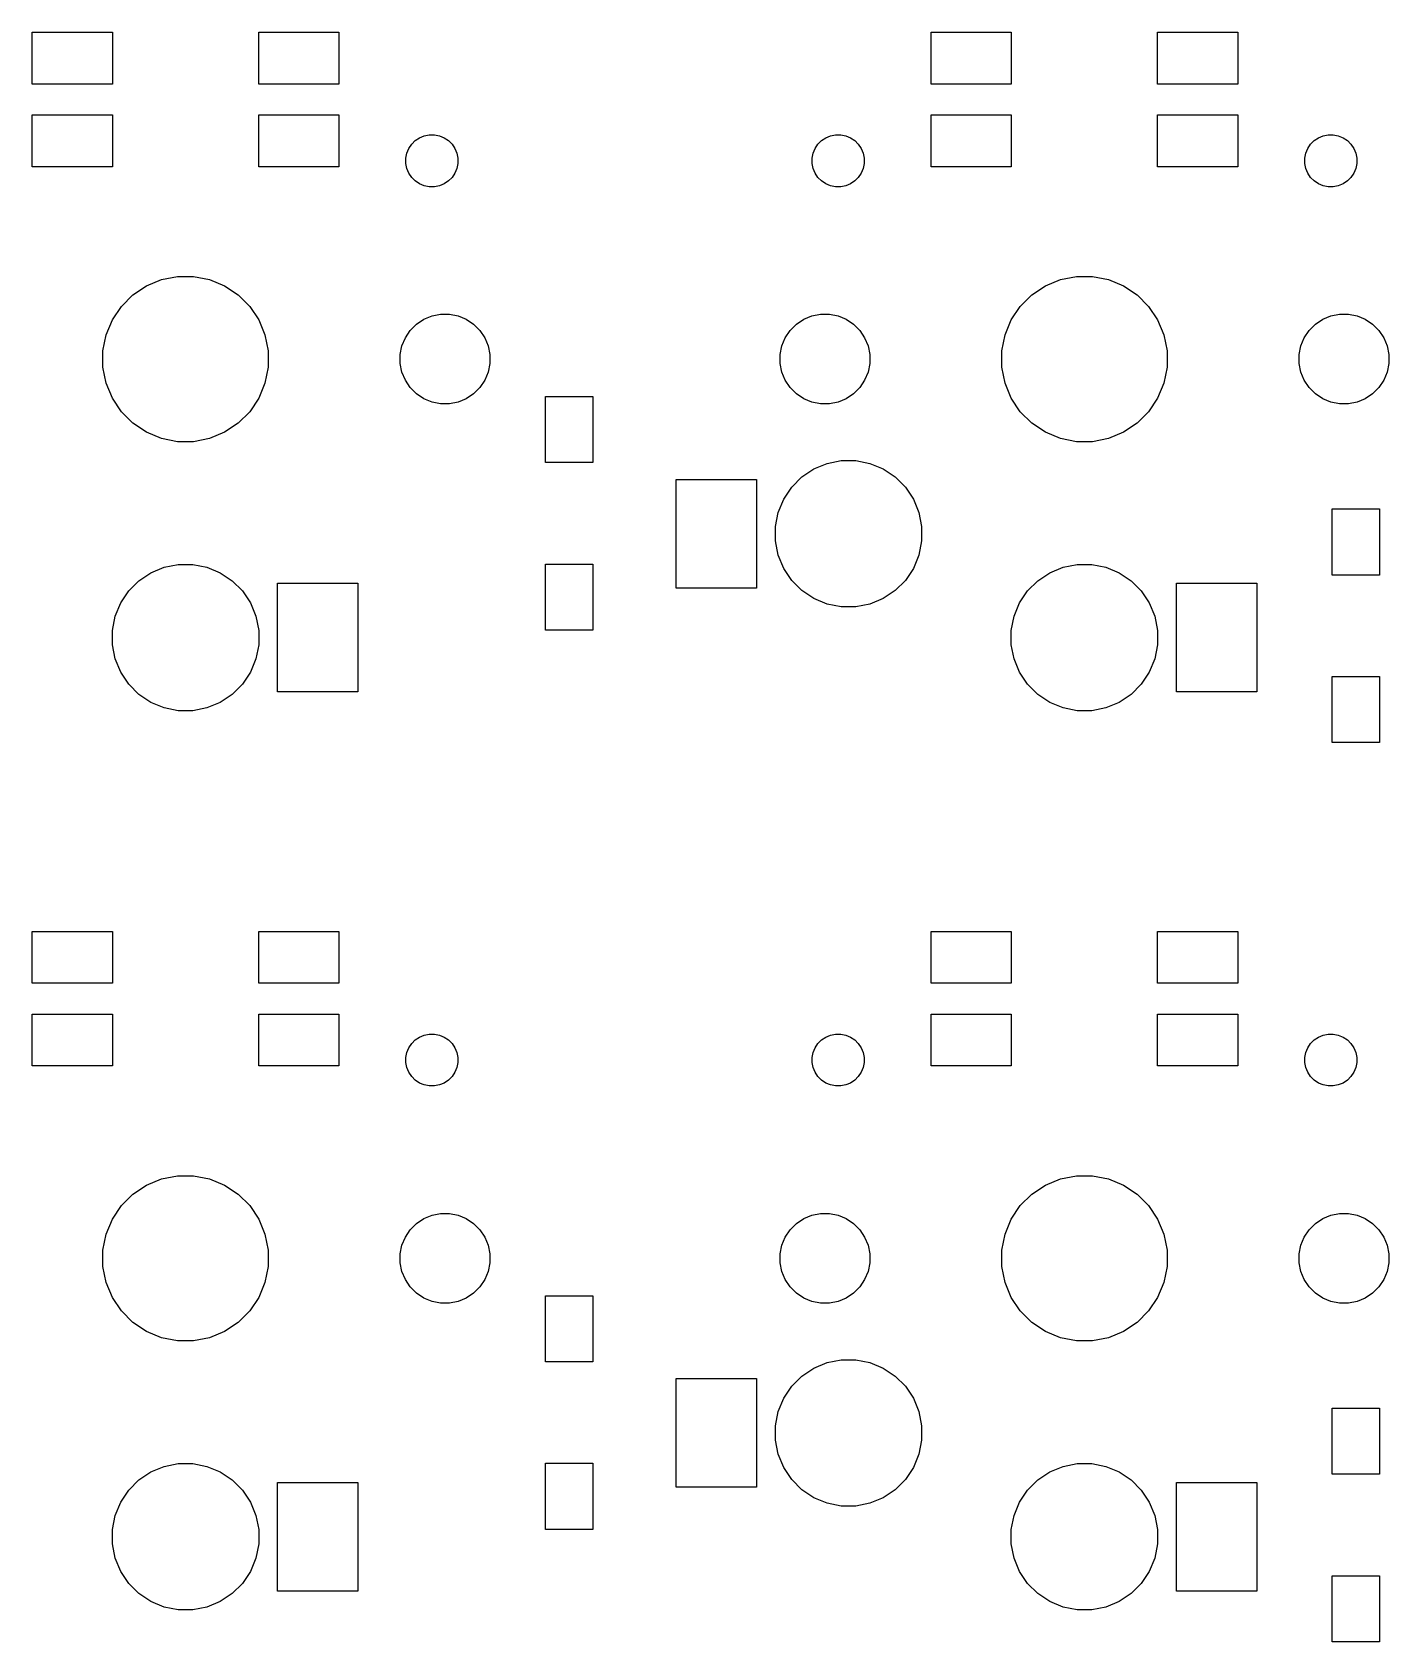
# Model space of a CAD drawing. Extents: x 33 to 239, y -108 to -27.
# Drawn here: x 210.25 to 239, y -69.47 to -35.38 of the extents above; entities that cross this region are included whole.
import ezdxf

# ---------------------------------------------------------------- set-up
doc = ezdxf.new("R2010")
doc.units = 0
doc.layers.add('BLACK', color=7, linetype='CONTINUOUS')

msp = doc.modelspace()

# ---------------------------------------------------------------- linework, layer by layer
at = {"layer": 'BLACK', "linetype": 'CONTINUOUS'}
for p, q in [((210.25, -36.475), (210.25, -35.375)), ((210.25, -35.375), (211.95, -35.375)), ((211.95, -35.375), (211.95, -36.475)), ((215.05, -36.475), (215.05, -35.375)), ((215.05, -35.375), (216.75, -35.375)), ((216.75, -35.375), (216.75, -36.475)), ((229.3, -36.475), (229.3, -35.375)), ((229.3, -35.375), (231, -35.375)), ((231, -35.375), (231, -36.475)), ((234.1, -36.475), (234.1, -35.375)), ((234.1, -35.375), (235.8, -35.375)), ((235.8, -35.375), (235.8, -36.475)), ((211.95, -36.475), (210.25, -36.475)), ((216.75, -36.475), (215.05, -36.475)), ((231, -36.475), (229.3, -36.475)), ((235.8, -36.475), (234.1, -36.475)), ((210.25, -38.225), (210.25, -37.125)), ((210.25, -37.125), (211.95, -37.125)), ((211.95, -37.125), (211.95, -38.225)), ((215.05, -38.225), (215.05, -37.125)), ((215.05, -37.125), (216.75, -37.125)), ((216.75, -37.125), (216.75, -38.225)), ((229.3, -38.225), (229.3, -37.125)), ((229.3, -37.125), (231, -37.125)), ((231, -37.125), (231, -38.225)), ((234.1, -38.225), (234.1, -37.125)), ((234.1, -37.125), (235.8, -37.125)), ((235.8, -37.125), (235.8, -38.225)), ((218.191, -37.9396), (218.233, -37.8395)), ((218.233, -37.8395), (218.293, -37.7494)), ((218.293, -37.7494), (218.369, -37.6728)), ((218.369, -37.6728), (218.459, -37.6126)), ((218.459, -37.6126), (218.56, -37.5711)), ((218.56, -37.5711), (218.666, -37.55)), ((218.666, -37.55), (218.774, -37.55)), ((218.774, -37.55), (218.88, -37.5711)), ((218.88, -37.5711), (218.981, -37.6126)), ((218.981, -37.6126), (219.071, -37.6728)), ((219.071, -37.6728), (219.147, -37.7494)), ((219.147, -37.7494), (219.207, -37.8395)), ((219.207, -37.8395), (219.249, -37.9396)), ((226.801, -37.9396), (226.843, -37.8395)), ((226.843, -37.8395), (226.903, -37.7494)), ((226.903, -37.7494), (226.979, -37.6728)), ((226.979, -37.6728), (227.069, -37.6126)), ((227.069, -37.6126), (227.17, -37.5711)), ((227.17, -37.5711), (227.276, -37.55)), ((227.276, -37.55), (227.384, -37.55)), ((227.384, -37.55), (227.49, -37.5711)), ((227.49, -37.5711), (227.591, -37.6126)), ((227.591, -37.6126), (227.681, -37.6728)), ((227.681, -37.6728), (227.757, -37.7494)), ((227.757, -37.7494), (227.817, -37.8395)), ((227.817, -37.8395), (227.859, -37.9396)), ((237.241, -37.9396), (237.283, -37.8395)), ((237.283, -37.8395), (237.343, -37.7494)), ((237.343, -37.7494), (237.419, -37.6728)), ((237.419, -37.6728), (237.509, -37.6126)), ((237.509, -37.6126), (237.61, -37.5711)), ((237.61, -37.5711), (237.716, -37.55)), ((237.716, -37.55), (237.824, -37.55)), ((237.824, -37.55), (237.93, -37.5711)), ((237.93, -37.5711), (238.031, -37.6126)), ((238.031, -37.6126), (238.121, -37.6728)), ((238.121, -37.6728), (238.197, -37.7494)), ((238.197, -37.7494), (238.257, -37.8395)), ((238.257, -37.8395), (238.299, -37.9396)), ((218.17, -38.0458), (218.191, -37.9396)), ((218.17, -38.1542), (218.17, -38.0458)), ((218.191, -38.2604), (218.17, -38.1542)), ((219.249, -37.9396), (219.27, -38.0458)), ((219.27, -38.1542), (219.249, -38.2604)), ((219.27, -38.0458), (219.27, -38.1542)), ((226.78, -38.0458), (226.801, -37.9396)), ((226.78, -38.1542), (226.78, -38.0458)), ((226.801, -38.2604), (226.78, -38.1542)), ((227.859, -37.9396), (227.88, -38.0458)), ((227.88, -38.1542), (227.859, -38.2604)), ((227.88, -38.0458), (227.88, -38.1542)), ((237.22, -38.0458), (237.241, -37.9396)), ((237.22, -38.1542), (237.22, -38.0458)), ((237.241, -38.2604), (237.22, -38.1542)), ((238.299, -37.9396), (238.32, -38.0458)), ((238.32, -38.1542), (238.299, -38.2604)), ((238.32, -38.0458), (238.32, -38.1542)), ((211.95, -38.225), (210.25, -38.225)), ((216.75, -38.225), (215.05, -38.225)), ((218.233, -38.3605), (218.191, -38.2604)), ((218.293, -38.4506), (218.233, -38.3605)), ((218.369, -38.5272), (218.293, -38.4506)), ((218.459, -38.5874), (218.369, -38.5272)), ((219.071, -38.5272), (218.981, -38.5874)), ((219.147, -38.4506), (219.071, -38.5272)), ((219.207, -38.3605), (219.147, -38.4506)), ((219.249, -38.2604), (219.207, -38.3605)), ((226.843, -38.3605), (226.801, -38.2604)), ((226.903, -38.4506), (226.843, -38.3605)), ((226.979, -38.5272), (226.903, -38.4506)), ((227.069, -38.5874), (226.979, -38.5272)), ((227.681, -38.5272), (227.591, -38.5874)), ((227.757, -38.4506), (227.681, -38.5272)), ((227.817, -38.3605), (227.757, -38.4506)), ((227.859, -38.2604), (227.817, -38.3605)), ((231, -38.225), (229.3, -38.225)), ((235.8, -38.225), (234.1, -38.225)), ((237.283, -38.3605), (237.241, -38.2604)), ((237.343, -38.4506), (237.283, -38.3605)), ((237.419, -38.5272), (237.343, -38.4506)), ((237.509, -38.5874), (237.419, -38.5272)), ((238.121, -38.5272), (238.031, -38.5874)), ((238.197, -38.4506), (238.121, -38.5272)), ((238.257, -38.3605), (238.197, -38.4506)), ((238.299, -38.2604), (238.257, -38.3605)), ((218.56, -38.6289), (218.459, -38.5874)), ((218.666, -38.65), (218.56, -38.6289)), ((218.774, -38.65), (218.666, -38.65)), ((218.88, -38.6289), (218.774, -38.65)), ((218.981, -38.5874), (218.88, -38.6289)), ((227.17, -38.6289), (227.069, -38.5874)), ((227.276, -38.65), (227.17, -38.6289)), ((227.384, -38.65), (227.276, -38.65)), ((227.49, -38.6289), (227.384, -38.65)), ((227.591, -38.5874), (227.49, -38.6289)), ((237.61, -38.6289), (237.509, -38.5874)), ((237.716, -38.65), (237.61, -38.6289)), ((237.824, -38.65), (237.716, -38.65)), ((237.93, -38.6289), (237.824, -38.65)), ((238.031, -38.5874), (237.93, -38.6289)), ((212.99, -40.6173), (213.328, -40.55)), ((213.328, -40.55), (213.672, -40.55)), ((213.672, -40.55), (214.01, -40.6173)), ((232.04, -40.6173), (232.378, -40.55)), ((232.378, -40.55), (232.722, -40.55)), ((232.722, -40.55), (233.06, -40.6173)), ((212.384, -40.9407), (212.671, -40.7492)), ((212.671, -40.7492), (212.99, -40.6173)), ((214.01, -40.6173), (214.329, -40.7492)), ((214.329, -40.7492), (214.616, -40.9407)), ((231.434, -40.9407), (231.721, -40.7492)), ((231.721, -40.7492), (232.04, -40.6173)), ((233.06, -40.6173), (233.379, -40.7492)), ((233.379, -40.7492), (233.666, -40.9407)), ((211.949, -41.4711), (212.141, -41.1844)), ((212.141, -41.1844), (212.384, -40.9407)), ((214.616, -40.9407), (214.859, -41.1844)), ((214.859, -41.1844), (215.051, -41.4711)), ((230.999, -41.4711), (231.191, -41.1844)), ((231.191, -41.1844), (231.434, -40.9407)), ((233.666, -40.9407), (233.909, -41.1844)), ((233.909, -41.1844), (234.101, -41.4711)), ((211.817, -41.7895), (211.949, -41.4711)), ((215.051, -41.4711), (215.183, -41.7895)), ((218.262, -41.6944), (218.394, -41.5621)), ((218.394, -41.5621), (218.55, -41.4581)), ((218.55, -41.4581), (218.723, -41.3865)), ((218.723, -41.3865), (218.906, -41.35)), ((218.906, -41.35), (219.094, -41.35)), ((219.094, -41.35), (219.277, -41.3865)), ((219.277, -41.3865), (219.45, -41.4581)), ((219.45, -41.4581), (219.606, -41.5621)), ((219.606, -41.5621), (219.738, -41.6944)), ((226.312, -41.6944), (226.444, -41.5621)), ((226.444, -41.5621), (226.6, -41.4581)), ((226.6, -41.4581), (226.773, -41.3865)), ((226.773, -41.3865), (226.956, -41.35)), ((226.956, -41.35), (227.144, -41.35)), ((227.144, -41.35), (227.327, -41.3865)), ((227.327, -41.3865), (227.5, -41.4581)), ((227.5, -41.4581), (227.656, -41.5621)), ((227.656, -41.5621), (227.788, -41.6944)), ((230.867, -41.7895), (230.999, -41.4711)), ((234.101, -41.4711), (234.233, -41.7895)), ((237.312, -41.6944), (237.444, -41.5621)), ((237.444, -41.5621), (237.6, -41.4581)), ((237.6, -41.4581), (237.773, -41.3865)), ((237.773, -41.3865), (237.956, -41.35)), ((237.956, -41.35), (238.144, -41.35)), ((238.144, -41.35), (238.327, -41.3865)), ((238.327, -41.3865), (238.5, -41.4581)), ((238.5, -41.4581), (238.656, -41.5621)), ((238.656, -41.5621), (238.788, -41.6944)), ((211.75, -42.1276), (211.817, -41.7895)), ((215.183, -41.7895), (215.25, -42.1276)), ((218.087, -42.0229), (218.158, -41.85)), ((218.158, -41.85), (218.262, -41.6944)), ((219.738, -41.6944), (219.842, -41.85)), ((219.842, -41.85), (219.913, -42.0229)), ((226.137, -42.0229), (226.208, -41.85)), ((226.208, -41.85), (226.312, -41.6944)), ((227.788, -41.6944), (227.892, -41.85)), ((227.892, -41.85), (227.963, -42.0229)), ((230.8, -42.1276), (230.867, -41.7895)), ((234.233, -41.7895), (234.3, -42.1276)), ((237.137, -42.0229), (237.208, -41.85)), ((237.208, -41.85), (237.312, -41.6944)), ((238.788, -41.6944), (238.892, -41.85)), ((238.892, -41.85), (238.963, -42.0229)), ((211.75, -42.4724), (211.75, -42.1276)), ((215.25, -42.1276), (215.25, -42.4724)), ((218.05, -42.2064), (218.087, -42.0229)), ((218.05, -42.3936), (218.05, -42.2064)), ((219.913, -42.0229), (219.95, -42.2064)), ((219.95, -42.2064), (219.95, -42.3936)), ((226.1, -42.2064), (226.137, -42.0229)), ((226.1, -42.3936), (226.1, -42.2064)), ((227.963, -42.0229), (228, -42.2064)), ((228, -42.2064), (228, -42.3936)), ((230.8, -42.4724), (230.8, -42.1276)), ((234.3, -42.1276), (234.3, -42.4724)), ((237.1, -42.2064), (237.137, -42.0229)), ((237.1, -42.3936), (237.1, -42.2064)), ((238.963, -42.0229), (239, -42.2064)), ((239, -42.2064), (239, -42.3936)), ((211.817, -42.8105), (211.75, -42.4724)), ((215.25, -42.4724), (215.183, -42.8105)), ((218.087, -42.5771), (218.05, -42.3936)), ((218.158, -42.75), (218.087, -42.5771)), ((219.913, -42.5771), (219.842, -42.75)), ((219.95, -42.3936), (219.913, -42.5771)), ((226.137, -42.5771), (226.1, -42.3936)), ((226.208, -42.75), (226.137, -42.5771)), ((227.963, -42.5771), (227.892, -42.75)), ((228, -42.3936), (227.963, -42.5771)), ((230.867, -42.8105), (230.8, -42.4724)), ((234.3, -42.4724), (234.233, -42.8105)), ((237.137, -42.5771), (237.1, -42.3936)), ((237.208, -42.75), (237.137, -42.5771)), ((238.963, -42.5771), (238.892, -42.75)), ((239, -42.3936), (238.963, -42.5771)), ((211.949, -43.1289), (211.817, -42.8105)), ((215.183, -42.8105), (215.051, -43.1289)), ((218.262, -42.9056), (218.158, -42.75)), ((218.394, -43.0379), (218.262, -42.9056)), ((219.738, -42.9056), (219.606, -43.0379)), ((219.842, -42.75), (219.738, -42.9056)), ((226.312, -42.9056), (226.208, -42.75)), ((226.444, -43.0379), (226.312, -42.9056)), ((227.788, -42.9056), (227.656, -43.0379)), ((227.892, -42.75), (227.788, -42.9056)), ((230.999, -43.1289), (230.867, -42.8105)), ((234.233, -42.8105), (234.101, -43.1289)), ((237.312, -42.9056), (237.208, -42.75)), ((237.444, -43.0379), (237.312, -42.9056)), ((238.788, -42.9056), (238.656, -43.0379)), ((238.892, -42.75), (238.788, -42.9056)), ((212.141, -43.4156), (211.949, -43.1289)), ((215.051, -43.1289), (214.859, -43.4156)), ((218.55, -43.1419), (218.394, -43.0379)), ((218.723, -43.2135), (218.55, -43.1419)), ((218.906, -43.25), (218.723, -43.2135)), ((219.094, -43.25), (218.906, -43.25)), ((219.277, -43.2135), (219.094, -43.25)), ((219.45, -43.1419), (219.277, -43.2135)), ((219.606, -43.0379), (219.45, -43.1419)), ((221.131, -44.4937), (221.131, -43.0937)), ((221.131, -43.0937), (222.131, -43.0937)), ((222.131, -43.0937), (222.131, -44.4937)), ((226.6, -43.1419), (226.444, -43.0379)), ((226.773, -43.2135), (226.6, -43.1419)), ((226.956, -43.25), (226.773, -43.2135)), ((227.144, -43.25), (226.956, -43.25)), ((227.327, -43.2135), (227.144, -43.25)), ((227.5, -43.1419), (227.327, -43.2135)), ((227.656, -43.0379), (227.5, -43.1419)), ((231.191, -43.4156), (230.999, -43.1289)), ((234.101, -43.1289), (233.909, -43.4156)), ((237.6, -43.1419), (237.444, -43.0379)), ((237.773, -43.2135), (237.6, -43.1419)), ((237.956, -43.25), (237.773, -43.2135)), ((238.144, -43.25), (237.956, -43.25)), ((238.327, -43.2135), (238.144, -43.25)), ((238.5, -43.1419), (238.327, -43.2135)), ((238.656, -43.0379), (238.5, -43.1419)), ((212.384, -43.6593), (212.141, -43.4156)), ((214.859, -43.4156), (214.616, -43.6593)), ((231.434, -43.6593), (231.191, -43.4156)), ((233.909, -43.4156), (233.666, -43.6593)), ((212.671, -43.8508), (212.384, -43.6593)), ((212.99, -43.9827), (212.671, -43.8508)), ((213.328, -44.05), (212.99, -43.9827)), ((214.01, -43.9827), (213.672, -44.05)), ((214.329, -43.8508), (214.01, -43.9827)), ((214.616, -43.6593), (214.329, -43.8508)), ((231.721, -43.8508), (231.434, -43.6593)), ((232.04, -43.9827), (231.721, -43.8508)), ((232.378, -44.05), (232.04, -43.9827)), ((233.06, -43.9827), (232.722, -44.05)), ((233.379, -43.8508), (233.06, -43.9827)), ((233.666, -43.6593), (233.379, -43.8508)), ((213.672, -44.05), (213.328, -44.05)), ((232.722, -44.05), (232.378, -44.05)), ((222.131, -44.4937), (221.131, -44.4937)), ((226.562, -44.796), (226.816, -44.6264)), ((226.816, -44.6264), (227.098, -44.5096)), ((227.098, -44.5096), (227.397, -44.45)), ((227.397, -44.45), (227.703, -44.45)), ((227.703, -44.45), (228.002, -44.5096)), ((228.002, -44.5096), (228.284, -44.6264)), ((228.284, -44.6264), (228.538, -44.796)), ((223.9, -47.15), (223.9, -44.85)), ((223.9, -44.85), (225.6, -44.85)), ((225.6, -44.85), (225.6, -47.15)), ((226.176, -45.2658), (226.346, -45.0119)), ((226.346, -45.0119), (226.562, -44.796)), ((228.538, -44.796), (228.754, -45.0119)), ((228.754, -45.0119), (228.924, -45.2658)), ((226.06, -45.5479), (226.176, -45.2658)), ((228.924, -45.2658), (229.04, -45.5479)), ((226, -45.8473), (226.06, -45.5479)), ((229.04, -45.5479), (229.1, -45.8473)), ((237.8, -46.875), (237.8, -45.475)), ((237.8, -45.475), (238.8, -45.475)), ((238.8, -45.475), (238.8, -46.875)), ((226, -46.1527), (226, -45.8473)), ((229.1, -45.8473), (229.1, -46.1527)), ((226.06, -46.4521), (226, -46.1527)), ((229.1, -46.1527), (229.04, -46.4521)), ((212.766, -46.8264), (213.048, -46.7096)), ((213.048, -46.7096), (213.347, -46.65)), ((213.347, -46.65), (213.653, -46.65)), ((213.653, -46.65), (213.952, -46.7096)), ((213.952, -46.7096), (214.234, -46.8264)), ((221.131, -48.0437), (221.131, -46.6437)), ((221.131, -46.6437), (222.131, -46.6437)), ((222.131, -46.6437), (222.131, -48.0437)), ((226.176, -46.7342), (226.06, -46.4521)), ((229.04, -46.4521), (228.924, -46.7342)), ((231.816, -46.8264), (232.098, -46.7096)), ((232.098, -46.7096), (232.397, -46.65)), ((232.397, -46.65), (232.703, -46.65)), ((232.703, -46.65), (233.002, -46.7096)), ((233.002, -46.7096), (233.284, -46.8264)), ((212.296, -47.2119), (212.512, -46.996)), ((212.512, -46.996), (212.766, -46.8264)), ((214.234, -46.8264), (214.488, -46.996)), ((214.488, -46.996), (214.704, -47.2119)), ((215.45, -49.35), (215.45, -47.05)), ((215.45, -47.05), (217.15, -47.05)), ((217.15, -47.05), (217.15, -49.35)), ((226.346, -46.9881), (226.176, -46.7342)), ((226.562, -47.204), (226.346, -46.9881)), ((228.754, -46.9881), (228.538, -47.204)), ((228.924, -46.7342), (228.754, -46.9881)), ((231.346, -47.2119), (231.562, -46.996)), ((231.562, -46.996), (231.816, -46.8264)), ((233.284, -46.8264), (233.538, -46.996)), ((233.538, -46.996), (233.754, -47.2119)), ((234.5, -49.35), (234.5, -47.05)), ((234.5, -47.05), (236.2, -47.05)), ((236.2, -47.05), (236.2, -49.35)), ((238.8, -46.875), (237.8, -46.875)), ((212.126, -47.4658), (212.296, -47.2119)), ((214.704, -47.2119), (214.874, -47.4658)), ((225.6, -47.15), (223.9, -47.15)), ((226.816, -47.3736), (226.562, -47.204)), ((227.098, -47.4904), (226.816, -47.3736)), ((228.284, -47.3736), (228.002, -47.4904)), ((228.538, -47.204), (228.284, -47.3736)), ((231.176, -47.4658), (231.346, -47.2119)), ((233.754, -47.2119), (233.924, -47.4658)), ((212.01, -47.7479), (212.126, -47.4658)), ((214.874, -47.4658), (214.99, -47.7479)), ((227.397, -47.55), (227.098, -47.4904)), ((227.703, -47.55), (227.397, -47.55)), ((228.002, -47.4904), (227.703, -47.55)), ((231.06, -47.7479), (231.176, -47.4658)), ((233.924, -47.4658), (234.04, -47.7479)), ((211.95, -48.0473), (212.01, -47.7479)), ((211.95, -48.3527), (211.95, -48.0473)), ((214.99, -47.7479), (215.05, -48.0473)), ((215.05, -48.0473), (215.05, -48.3527)), ((222.131, -48.0437), (221.131, -48.0437)), ((231, -48.0473), (231.06, -47.7479)), ((231, -48.3527), (231, -48.0473)), ((234.04, -47.7479), (234.1, -48.0473)), ((234.1, -48.0473), (234.1, -48.3527)), ((212.01, -48.6521), (211.95, -48.3527)), ((215.05, -48.3527), (214.99, -48.6521)), ((231.06, -48.6521), (231, -48.3527)), ((234.1, -48.3527), (234.04, -48.6521)), ((212.126, -48.9342), (212.01, -48.6521)), ((214.99, -48.6521), (214.874, -48.9342)), ((231.176, -48.9342), (231.06, -48.6521)), ((234.04, -48.6521), (233.924, -48.9342)), ((212.296, -49.1881), (212.126, -48.9342)), ((214.874, -48.9342), (214.704, -49.1881)), ((231.346, -49.1881), (231.176, -48.9342)), ((233.924, -48.9342), (233.754, -49.1881)), ((237.8, -50.425), (237.8, -49.025)), ((237.8, -49.025), (238.8, -49.025)), ((238.8, -49.025), (238.8, -50.425)), ((212.512, -49.404), (212.296, -49.1881)), ((212.766, -49.5736), (212.512, -49.404)), ((214.488, -49.404), (214.234, -49.5736)), ((214.704, -49.1881), (214.488, -49.404)), ((217.15, -49.35), (215.45, -49.35)), ((231.562, -49.404), (231.346, -49.1881)), ((231.816, -49.5736), (231.562, -49.404)), ((233.538, -49.404), (233.284, -49.5736)), ((233.754, -49.1881), (233.538, -49.404)), ((236.2, -49.35), (234.5, -49.35)), ((213.048, -49.6904), (212.766, -49.5736)), ((213.347, -49.75), (213.048, -49.6904)), ((213.653, -49.75), (213.347, -49.75)), ((213.952, -49.6904), (213.653, -49.75)), ((214.234, -49.5736), (213.952, -49.6904)), ((232.098, -49.6904), (231.816, -49.5736)), ((232.397, -49.75), (232.098, -49.6904)), ((232.703, -49.75), (232.397, -49.75)), ((233.002, -49.6904), (232.703, -49.75)), ((233.284, -49.5736), (233.002, -49.6904)), ((238.8, -50.425), (237.8, -50.425)), ((210.25, -55.525), (210.25, -54.425)), ((210.25, -54.425), (211.95, -54.425)), ((211.95, -54.425), (211.95, -55.525)), ((215.05, -55.525), (215.05, -54.425)), ((215.05, -54.425), (216.75, -54.425)), ((216.75, -54.425), (216.75, -55.525)), ((229.3, -55.525), (229.3, -54.425)), ((229.3, -54.425), (231, -54.425)), ((231, -54.425), (231, -55.525)), ((234.1, -55.525), (234.1, -54.425)), ((234.1, -54.425), (235.8, -54.425)), ((235.8, -54.425), (235.8, -55.525)), ((211.95, -55.525), (210.25, -55.525)), ((216.75, -55.525), (215.05, -55.525)), ((231, -55.525), (229.3, -55.525)), ((235.8, -55.525), (234.1, -55.525)), ((210.25, -57.275), (210.25, -56.175)), ((210.25, -56.175), (211.95, -56.175)), ((211.95, -56.175), (211.95, -57.275)), ((215.05, -57.275), (215.05, -56.175)), ((215.05, -56.175), (216.75, -56.175)), ((216.75, -56.175), (216.75, -57.275)), ((229.3, -57.275), (229.3, -56.175)), ((229.3, -56.175), (231, -56.175)), ((231, -56.175), (231, -57.275)), ((234.1, -57.275), (234.1, -56.175)), ((234.1, -56.175), (235.8, -56.175)), ((235.8, -56.175), (235.8, -57.275)), ((218.56, -56.6211), (218.666, -56.6)), ((218.666, -56.6), (218.774, -56.6)), ((218.774, -56.6), (218.88, -56.6211)), ((227.17, -56.6211), (227.276, -56.6)), ((227.276, -56.6), (227.384, -56.6)), ((227.384, -56.6), (227.49, -56.6211)), ((237.61, -56.6211), (237.716, -56.6)), ((237.716, -56.6), (237.824, -56.6)), ((237.824, -56.6), (237.93, -56.6211)), ((218.191, -56.9896), (218.233, -56.8895)), ((218.233, -56.8895), (218.293, -56.7994)), ((218.293, -56.7994), (218.369, -56.7228)), ((218.369, -56.7228), (218.459, -56.6626)), ((218.459, -56.6626), (218.56, -56.6211)), ((218.88, -56.6211), (218.981, -56.6626)), ((218.981, -56.6626), (219.071, -56.7228)), ((219.071, -56.7228), (219.147, -56.7994)), ((219.147, -56.7994), (219.207, -56.8895)), ((219.207, -56.8895), (219.249, -56.9896)), ((226.801, -56.9896), (226.843, -56.8895)), ((226.843, -56.8895), (226.903, -56.7994)), ((226.903, -56.7994), (226.979, -56.7228)), ((226.979, -56.7228), (227.069, -56.6626)), ((227.069, -56.6626), (227.17, -56.6211)), ((227.49, -56.6211), (227.591, -56.6626)), ((227.591, -56.6626), (227.681, -56.7228)), ((227.681, -56.7228), (227.757, -56.7994)), ((227.757, -56.7994), (227.817, -56.8895)), ((227.817, -56.8895), (227.859, -56.9896)), ((237.241, -56.9896), (237.283, -56.8895)), ((237.283, -56.8895), (237.343, -56.7994)), ((237.343, -56.7994), (237.419, -56.7228)), ((237.419, -56.7228), (237.509, -56.6626)), ((237.509, -56.6626), (237.61, -56.6211)), ((237.93, -56.6211), (238.031, -56.6626)), ((238.031, -56.6626), (238.121, -56.7228)), ((238.121, -56.7228), (238.197, -56.7994)), ((238.197, -56.7994), (238.257, -56.8895)), ((238.257, -56.8895), (238.299, -56.9896)), ((211.95, -57.275), (210.25, -57.275)), ((216.75, -57.275), (215.05, -57.275)), ((218.17, -57.0958), (218.191, -56.9896)), ((218.17, -57.2042), (218.17, -57.0958)), ((218.191, -57.3104), (218.17, -57.2042)), ((219.249, -56.9896), (219.27, -57.0958)), ((219.27, -57.2042), (219.249, -57.3104)), ((219.27, -57.0958), (219.27, -57.2042)), ((226.78, -57.0958), (226.801, -56.9896)), ((226.78, -57.2042), (226.78, -57.0958)), ((226.801, -57.3104), (226.78, -57.2042)), ((227.859, -56.9896), (227.88, -57.0958)), ((227.88, -57.2042), (227.859, -57.3104)), ((227.88, -57.0958), (227.88, -57.2042)), ((231, -57.275), (229.3, -57.275)), ((235.8, -57.275), (234.1, -57.275)), ((237.22, -57.0958), (237.241, -56.9896)), ((237.22, -57.2042), (237.22, -57.0958)), ((237.241, -57.3104), (237.22, -57.2042)), ((238.299, -56.9896), (238.32, -57.0958)), ((238.32, -57.2042), (238.299, -57.3104)), ((238.32, -57.0958), (238.32, -57.2042)), ((218.233, -57.4105), (218.191, -57.3104)), ((218.293, -57.5006), (218.233, -57.4105)), ((218.369, -57.5772), (218.293, -57.5006)), ((218.459, -57.6374), (218.369, -57.5772)), ((219.071, -57.5772), (218.981, -57.6374)), ((219.147, -57.5006), (219.071, -57.5772)), ((219.207, -57.4105), (219.147, -57.5006)), ((219.249, -57.3104), (219.207, -57.4105)), ((226.843, -57.4105), (226.801, -57.3104)), ((226.903, -57.5006), (226.843, -57.4105)), ((226.979, -57.5772), (226.903, -57.5006)), ((227.069, -57.6374), (226.979, -57.5772)), ((227.681, -57.5772), (227.591, -57.6374)), ((227.757, -57.5006), (227.681, -57.5772)), ((227.817, -57.4105), (227.757, -57.5006)), ((227.859, -57.3104), (227.817, -57.4105)), ((237.283, -57.4105), (237.241, -57.3104)), ((237.343, -57.5006), (237.283, -57.4105)), ((237.419, -57.5772), (237.343, -57.5006)), ((237.509, -57.6374), (237.419, -57.5772)), ((238.121, -57.5772), (238.031, -57.6374)), ((238.197, -57.5006), (238.121, -57.5772)), ((238.257, -57.4105), (238.197, -57.5006)), ((238.299, -57.3104), (238.257, -57.4105)), ((218.56, -57.6789), (218.459, -57.6374)), ((218.666, -57.7), (218.56, -57.6789)), ((218.774, -57.7), (218.666, -57.7)), ((218.88, -57.6789), (218.774, -57.7)), ((218.981, -57.6374), (218.88, -57.6789)), ((227.17, -57.6789), (227.069, -57.6374)), ((227.276, -57.7), (227.17, -57.6789)), ((227.384, -57.7), (227.276, -57.7)), ((227.49, -57.6789), (227.384, -57.7)), ((227.591, -57.6374), (227.49, -57.6789)), ((237.61, -57.6789), (237.509, -57.6374)), ((237.716, -57.7), (237.61, -57.6789)), ((237.824, -57.7), (237.716, -57.7)), ((237.93, -57.6789), (237.824, -57.7)), ((238.031, -57.6374), (237.93, -57.6789)), ((212.671, -59.7992), (212.99, -59.6673)), ((212.99, -59.6673), (213.328, -59.6)), ((213.328, -59.6), (213.672, -59.6)), ((213.672, -59.6), (214.01, -59.6673)), ((214.01, -59.6673), (214.329, -59.7992)), ((231.721, -59.7992), (232.04, -59.6673)), ((232.04, -59.6673), (232.378, -59.6)), ((232.378, -59.6), (232.722, -59.6)), ((232.722, -59.6), (233.06, -59.6673)), ((233.06, -59.6673), (233.379, -59.7992)), ((212.141, -60.2344), (212.384, -59.9907)), ((212.384, -59.9907), (212.671, -59.7992)), ((214.329, -59.7992), (214.616, -59.9907)), ((214.616, -59.9907), (214.859, -60.2344)), ((231.191, -60.2344), (231.434, -59.9907)), ((231.434, -59.9907), (231.721, -59.7992)), ((233.379, -59.7992), (233.666, -59.9907)), ((233.666, -59.9907), (233.909, -60.2344)), ((211.949, -60.5211), (212.141, -60.2344)), ((214.859, -60.2344), (215.051, -60.5211)), ((230.999, -60.5211), (231.191, -60.2344)), ((233.909, -60.2344), (234.101, -60.5211)), ((211.817, -60.8395), (211.949, -60.5211)), ((215.051, -60.5211), (215.183, -60.8395)), ((218.262, -60.7444), (218.394, -60.6121)), ((218.394, -60.6121), (218.55, -60.5081)), ((218.55, -60.5081), (218.723, -60.4365)), ((218.723, -60.4365), (218.906, -60.4)), ((218.906, -60.4), (219.094, -60.4)), ((219.094, -60.4), (219.277, -60.4365)), ((219.277, -60.4365), (219.45, -60.5081)), ((219.45, -60.5081), (219.606, -60.6121)), ((219.606, -60.6121), (219.738, -60.7444)), ((226.312, -60.7444), (226.444, -60.6121)), ((226.444, -60.6121), (226.6, -60.5081)), ((226.6, -60.5081), (226.773, -60.4365)), ((226.773, -60.4365), (226.956, -60.4)), ((226.956, -60.4), (227.144, -60.4)), ((227.144, -60.4), (227.327, -60.4365)), ((227.327, -60.4365), (227.5, -60.5081)), ((227.5, -60.5081), (227.656, -60.6121)), ((227.656, -60.6121), (227.788, -60.7444)), ((230.867, -60.8395), (230.999, -60.5211)), ((234.101, -60.5211), (234.233, -60.8395)), ((237.312, -60.7444), (237.444, -60.6121)), ((237.444, -60.6121), (237.6, -60.5081)), ((237.6, -60.5081), (237.773, -60.4365)), ((237.773, -60.4365), (237.956, -60.4)), ((237.956, -60.4), (238.144, -60.4)), ((238.144, -60.4), (238.327, -60.4365)), ((238.327, -60.4365), (238.5, -60.5081)), ((238.5, -60.5081), (238.656, -60.6121)), ((238.656, -60.6121), (238.788, -60.7444)), ((211.75, -61.1776), (211.817, -60.8395)), ((215.183, -60.8395), (215.25, -61.1776)), ((218.087, -61.0729), (218.158, -60.9)), ((218.158, -60.9), (218.262, -60.7444)), ((219.738, -60.7444), (219.842, -60.9)), ((219.842, -60.9), (219.913, -61.0729)), ((226.137, -61.0729), (226.208, -60.9)), ((226.208, -60.9), (226.312, -60.7444)), ((227.788, -60.7444), (227.892, -60.9)), ((227.892, -60.9), (227.963, -61.0729)), ((230.8, -61.1776), (230.867, -60.8395)), ((234.233, -60.8395), (234.3, -61.1776)), ((237.137, -61.0729), (237.208, -60.9)), ((237.208, -60.9), (237.312, -60.7444)), ((238.788, -60.7444), (238.892, -60.9)), ((238.892, -60.9), (238.963, -61.0729)), ((211.75, -61.5224), (211.75, -61.1776)), ((215.25, -61.1776), (215.25, -61.5224)), ((218.05, -61.2564), (218.087, -61.0729)), ((218.05, -61.4436), (218.05, -61.2564)), ((219.913, -61.0729), (219.95, -61.2564)), ((219.95, -61.2564), (219.95, -61.4436)), ((226.1, -61.2564), (226.137, -61.0729)), ((226.1, -61.4436), (226.1, -61.2564)), ((227.963, -61.0729), (228, -61.2564)), ((228, -61.2564), (228, -61.4436)), ((230.8, -61.5224), (230.8, -61.1776)), ((234.3, -61.1776), (234.3, -61.5224)), ((237.1, -61.2564), (237.137, -61.0729)), ((237.1, -61.4436), (237.1, -61.2564)), ((238.963, -61.0729), (239, -61.2564)), ((239, -61.2564), (239, -61.4436)), ((211.817, -61.8605), (211.75, -61.5224)), ((215.25, -61.5224), (215.183, -61.8605)), ((218.087, -61.6271), (218.05, -61.4436)), ((218.158, -61.8), (218.087, -61.6271)), ((219.913, -61.6271), (219.842, -61.8)), ((219.95, -61.4436), (219.913, -61.6271)), ((226.137, -61.6271), (226.1, -61.4436)), ((226.208, -61.8), (226.137, -61.6271)), ((227.963, -61.6271), (227.892, -61.8)), ((228, -61.4436), (227.963, -61.6271)), ((230.867, -61.8605), (230.8, -61.5224)), ((234.3, -61.5224), (234.233, -61.8605)), ((237.137, -61.6271), (237.1, -61.4436)), ((237.208, -61.8), (237.137, -61.6271)), ((238.963, -61.6271), (238.892, -61.8)), ((239, -61.4436), (238.963, -61.6271)), ((211.949, -62.1789), (211.817, -61.8605)), ((215.183, -61.8605), (215.051, -62.1789)), ((218.262, -61.9556), (218.158, -61.8)), ((218.394, -62.0879), (218.262, -61.9556)), ((219.738, -61.9556), (219.606, -62.0879)), ((219.842, -61.8), (219.738, -61.9556)), ((226.312, -61.9556), (226.208, -61.8)), ((226.444, -62.0879), (226.312, -61.9556)), ((227.788, -61.9556), (227.656, -62.0879)), ((227.892, -61.8), (227.788, -61.9556)), ((230.999, -62.1789), (230.867, -61.8605)), ((234.233, -61.8605), (234.101, -62.1789)), ((237.312, -61.9556), (237.208, -61.8)), ((237.444, -62.0879), (237.312, -61.9556)), ((238.788, -61.9556), (238.656, -62.0879)), ((238.892, -61.8), (238.788, -61.9556)), ((212.141, -62.4656), (211.949, -62.1789)), ((215.051, -62.1789), (214.859, -62.4656)), ((218.55, -62.1919), (218.394, -62.0879)), ((218.723, -62.2635), (218.55, -62.1919)), ((218.906, -62.3), (218.723, -62.2635)), ((219.094, -62.3), (218.906, -62.3)), ((219.277, -62.2635), (219.094, -62.3)), ((219.45, -62.1919), (219.277, -62.2635)), ((219.606, -62.0879), (219.45, -62.1919)), ((221.131, -63.5437), (221.131, -62.1437)), ((221.131, -62.1437), (222.131, -62.1437)), ((222.131, -62.1437), (222.131, -63.5437)), ((226.6, -62.1919), (226.444, -62.0879)), ((226.773, -62.2635), (226.6, -62.1919)), ((226.956, -62.3), (226.773, -62.2635)), ((227.144, -62.3), (226.956, -62.3)), ((227.327, -62.2635), (227.144, -62.3)), ((227.5, -62.1919), (227.327, -62.2635)), ((227.656, -62.0879), (227.5, -62.1919)), ((231.191, -62.4656), (230.999, -62.1789)), ((234.101, -62.1789), (233.909, -62.4656)), ((237.6, -62.1919), (237.444, -62.0879)), ((237.773, -62.2635), (237.6, -62.1919)), ((237.956, -62.3), (237.773, -62.2635)), ((238.144, -62.3), (237.956, -62.3)), ((238.327, -62.2635), (238.144, -62.3)), ((238.5, -62.1919), (238.327, -62.2635)), ((238.656, -62.0879), (238.5, -62.1919)), ((212.384, -62.7093), (212.141, -62.4656)), ((212.671, -62.9008), (212.384, -62.7093)), ((214.616, -62.7093), (214.329, -62.9008)), ((214.859, -62.4656), (214.616, -62.7093)), ((231.434, -62.7093), (231.191, -62.4656)), ((231.721, -62.9008), (231.434, -62.7093)), ((233.666, -62.7093), (233.379, -62.9008)), ((233.909, -62.4656), (233.666, -62.7093)), ((212.99, -63.0327), (212.671, -62.9008)), ((213.328, -63.1), (212.99, -63.0327)), ((214.01, -63.0327), (213.672, -63.1)), ((214.329, -62.9008), (214.01, -63.0327)), ((232.04, -63.0327), (231.721, -62.9008)), ((232.378, -63.1), (232.04, -63.0327)), ((233.06, -63.0327), (232.722, -63.1)), ((233.379, -62.9008), (233.06, -63.0327)), ((213.672, -63.1), (213.328, -63.1)), ((232.722, -63.1), (232.378, -63.1)), ((222.131, -63.5437), (221.131, -63.5437)), ((226.562, -63.846), (226.816, -63.6764)), ((226.816, -63.6764), (227.098, -63.5596)), ((227.098, -63.5596), (227.397, -63.5)), ((227.397, -63.5), (227.703, -63.5)), ((227.703, -63.5), (228.002, -63.5596)), ((228.002, -63.5596), (228.284, -63.6764)), ((228.284, -63.6764), (228.538, -63.846)), ((223.9, -66.2), (223.9, -63.9)), ((223.9, -63.9), (225.6, -63.9)), ((225.6, -63.9), (225.6, -66.2)), ((226.176, -64.3158), (226.346, -64.0619)), ((226.346, -64.0619), (226.562, -63.846)), ((228.538, -63.846), (228.754, -64.0619)), ((228.754, -64.0619), (228.924, -64.3158)), ((226.06, -64.5979), (226.176, -64.3158)), ((228.924, -64.3158), (229.04, -64.5979)), ((226, -64.8973), (226.06, -64.5979)), ((229.04, -64.5979), (229.1, -64.8973)), ((237.8, -65.925), (237.8, -64.525)), ((237.8, -64.525), (238.8, -64.525)), ((238.8, -64.525), (238.8, -65.925)), ((226, -65.2027), (226, -64.8973)), ((229.1, -64.8973), (229.1, -65.2027)), ((226.06, -65.5021), (226, -65.2027)), ((229.1, -65.2027), (229.04, -65.5021)), ((212.766, -65.8764), (213.048, -65.7596)), ((213.048, -65.7596), (213.347, -65.7)), ((213.347, -65.7), (213.653, -65.7)), ((213.653, -65.7), (213.952, -65.7596)), ((213.952, -65.7596), (214.234, -65.8764)), ((221.131, -67.0937), (221.131, -65.6937)), ((221.131, -65.6937), (222.131, -65.6937)), ((222.131, -65.6937), (222.131, -67.0937)), ((226.176, -65.7842), (226.06, -65.5021)), ((226.346, -66.0381), (226.176, -65.7842)), ((228.924, -65.7842), (228.754, -66.0381)), ((229.04, -65.5021), (228.924, -65.7842)), ((231.816, -65.8764), (232.098, -65.7596)), ((232.098, -65.7596), (232.397, -65.7)), ((232.397, -65.7), (232.703, -65.7)), ((232.703, -65.7), (233.002, -65.7596)), ((233.002, -65.7596), (233.284, -65.8764)), ((212.296, -66.2619), (212.512, -66.046)), ((212.512, -66.046), (212.766, -65.8764)), ((214.234, -65.8764), (214.488, -66.046)), ((214.488, -66.046), (214.704, -66.2619)), ((215.45, -68.4), (215.45, -66.1)), ((215.45, -66.1), (217.15, -66.1)), ((217.15, -66.1), (217.15, -68.4)), ((226.562, -66.254), (226.346, -66.0381)), ((228.754, -66.0381), (228.538, -66.254)), ((231.346, -66.2619), (231.562, -66.046)), ((231.562, -66.046), (231.816, -65.8764)), ((233.284, -65.8764), (233.538, -66.046)), ((233.538, -66.046), (233.754, -66.2619)), ((234.5, -68.4), (234.5, -66.1)), ((234.5, -66.1), (236.2, -66.1)), ((236.2, -66.1), (236.2, -68.4)), ((238.8, -65.925), (237.8, -65.925)), ((212.126, -66.5158), (212.296, -66.2619)), ((214.704, -66.2619), (214.874, -66.5158)), ((225.6, -66.2), (223.9, -66.2)), ((226.816, -66.4236), (226.562, -66.254)), ((227.098, -66.5404), (226.816, -66.4236)), ((228.284, -66.4236), (228.002, -66.5404)), ((228.538, -66.254), (228.284, -66.4236)), ((231.176, -66.5158), (231.346, -66.2619)), ((233.754, -66.2619), (233.924, -66.5158)), ((211.95, -67.0973), (212.01, -66.7979)), ((212.01, -66.7979), (212.126, -66.5158)), ((214.874, -66.5158), (214.99, -66.7979)), ((214.99, -66.7979), (215.05, -67.0973)), ((227.397, -66.6), (227.098, -66.5404)), ((227.703, -66.6), (227.397, -66.6)), ((228.002, -66.5404), (227.703, -66.6)), ((231, -67.0973), (231.06, -66.7979)), ((231.06, -66.7979), (231.176, -66.5158)), ((233.924, -66.5158), (234.04, -66.7979)), ((234.04, -66.7979), (234.1, -67.0973)), ((211.95, -67.4027), (211.95, -67.0973)), ((215.05, -67.0973), (215.05, -67.4027)), ((222.131, -67.0937), (221.131, -67.0937)), ((231, -67.4027), (231, -67.0973)), ((234.1, -67.0973), (234.1, -67.4027)), ((212.01, -67.7021), (211.95, -67.4027)), ((215.05, -67.4027), (214.99, -67.7021)), ((231.06, -67.7021), (231, -67.4027)), ((234.1, -67.4027), (234.04, -67.7021)), ((212.126, -67.9842), (212.01, -67.7021)), ((214.99, -67.7021), (214.874, -67.9842)), ((231.176, -67.9842), (231.06, -67.7021)), ((234.04, -67.7021), (233.924, -67.9842)), ((212.296, -68.2381), (212.126, -67.9842)), ((214.874, -67.9842), (214.704, -68.2381)), ((231.346, -68.2381), (231.176, -67.9842)), ((233.924, -67.9842), (233.754, -68.2381)), ((237.8, -69.475), (237.8, -68.075)), ((237.8, -68.075), (238.8, -68.075)), ((238.8, -68.075), (238.8, -69.475)), ((212.512, -68.454), (212.296, -68.2381)), ((212.766, -68.6236), (212.512, -68.454)), ((214.488, -68.454), (214.234, -68.6236)), ((214.704, -68.2381), (214.488, -68.454)), ((217.15, -68.4), (215.45, -68.4)), ((231.562, -68.454), (231.346, -68.2381)), ((231.816, -68.6236), (231.562, -68.454)), ((233.538, -68.454), (233.284, -68.6236)), ((233.754, -68.2381), (233.538, -68.454)), ((236.2, -68.4), (234.5, -68.4)), ((213.048, -68.7404), (212.766, -68.6236)), ((213.347, -68.8), (213.048, -68.7404)), ((213.653, -68.8), (213.347, -68.8)), ((213.952, -68.7404), (213.653, -68.8)), ((214.234, -68.6236), (213.952, -68.7404)), ((232.098, -68.7404), (231.816, -68.6236)), ((232.397, -68.8), (232.098, -68.7404)), ((232.703, -68.8), (232.397, -68.8)), ((233.002, -68.7404), (232.703, -68.8)), ((233.284, -68.6236), (233.002, -68.7404)), ((238.8, -69.475), (237.8, -69.475))]:
    msp.add_line(p, q, dxfattribs=at)

doc.saveas('drawing.dxf')
